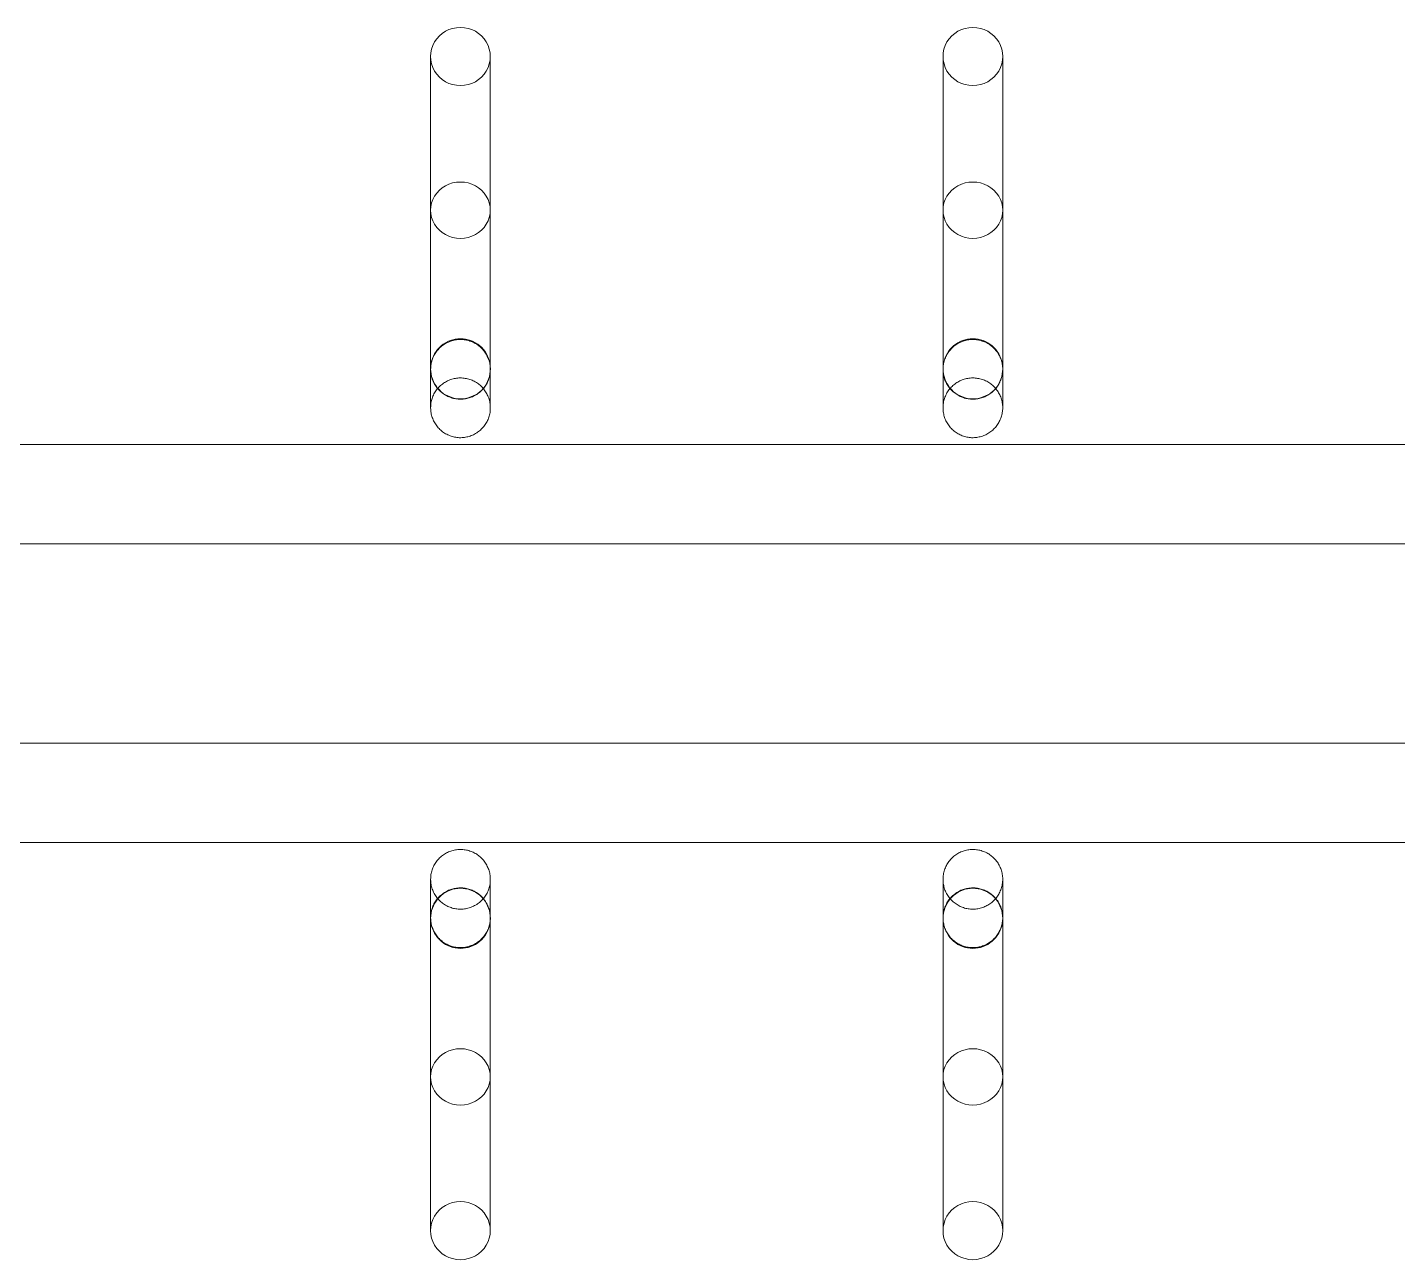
# Model space of a CAD drawing. Header units: millimetres. Extents: x -32954 to 151739, y -65671 to 56243.
# Drawn here: x -8848.6 to -8710.9, y -451.1 to -327.3 of the extents above; entities that cross this region are included whole.
import ezdxf

# ---------------------------------------------------------------- set-up
doc = ezdxf.new("R2010")
doc.units = ezdxf.units.MM
doc.layers.add('M-EQPM', color=7, linetype='Continuous', lineweight=9)

# ---------------------------------------------------------------- blocks, each defined once
blk = doc.blocks.new('М90_Вешалка гардеробная - М90_2_Вешалка гардеробная 38 крючков-8001155-О_ТХ_01')
at = {"layer": 'M-EQPM'}
for p, q in [((-283.68, 59.49), (-283.68, 57.21)), ((-277.68, 57.21), (-277.68, 59.49)), ((-232.19, 59.49), (-232.19, 57.21)), ((-226.19, 57.21), (-226.19, 59.49)), ((980, 20.52), (-980, 20.52)), ((-980, 20.52), (980, 20.52)), ((980, 20.52), (-980, 20.52)), ((-980, 20.52), (980, 20.52)), ((980, 10.52), (-980, 10.52)), ((-980, 10.52), (980, 10.52)), ((-980, -9.48), (980, -9.48)), ((-980, -9.48), (980, -9.48)), ((-980, -19.48), (980, -19.48)), ((-980, -19.48), (980, -19.48)), ((-980, -19.48), (980, -19.48)), ((-980, -19.48), (980, -19.48)), ((-283.68, -56.17), (-283.68, -58.45)), ((-277.68, -58.45), (-277.68, -56.17)), ((-232.19, -56.17), (-232.19, -58.45)), ((-226.19, -58.45), (-226.19, -56.17))]:
    blk.add_line(p, q, dxfattribs=at)
at = {"layer": 'M-EQPM', "flags": 128}
for points in [[(-283.68, 28.06), (-283.68, 28.08), (-283.68, 28.11), (-283.68, 28.17), (-283.68, 28.25), (-283.68, 28.36), (-283.68, 28.49), (-283.68, 28.64), (-283.68, 28.81), (-283.68, 29.01), (-283.68, 29.23), (-283.68, 29.47), (-283.68, 29.73), (-283.68, 30.02), (-283.68, 30.32), (-283.68, 30.64), (-283.68, 30.99), (-283.68, 31.35), (-283.68, 31.73), (-283.68, 32.13), (-283.68, 32.54), (-283.68, 32.97), (-283.68, 33.42), (-283.68, 33.88), (-283.68, 34.36), (-283.68, 34.85), (-283.68, 35.35), (-283.68, 35.87), (-283.68, 36.4), (-283.68, 36.93), (-283.68, 37.48), (-283.68, 38.03), (-283.68, 38.6), (-283.68, 39.17), (-283.68, 39.74), (-283.68, 40.32), (-283.68, 40.9), (-283.68, 41.49), (-283.68, 42.08), (-283.68, 42.67), (-283.68, 43.26), (-283.68, 43.85), (-283.68, 44.44), (-283.68, 45.02), (-283.68, 45.61), (-283.68, 46.18), (-283.68, 46.76), (-283.68, 47.32), (-283.68, 47.88), (-283.68, 48.43), (-283.68, 48.97), (-283.68, 49.51), (-283.68, 50.03), (-283.68, 50.54), (-283.68, 51.04), (-283.68, 51.52), (-283.68, 51.99), (-283.68, 52.45), (-283.68, 52.89), (-283.68, 53.31), (-283.68, 53.72), (-283.68, 54.11), (-283.68, 54.48), (-283.68, 54.83), (-283.68, 55.17), (-283.68, 55.48), (-283.68, 55.78), (-283.68, 56.05), (-283.68, 56.3), (-283.68, 56.53), (-283.68, 56.74), (-283.68, 56.93), (-283.68, 57.09), (-283.68, 57.21)], [(-277.68, 57.21), (-277.68, 57.06), (-277.68, 56.89), (-277.68, 56.7), (-277.68, 56.49), (-277.68, 56.25), (-277.68, 56), (-277.68, 55.72), (-277.68, 55.42), (-277.68, 55.1), (-277.68, 54.76), (-277.68, 54.41), (-277.68, 54.03), (-277.68, 53.64), (-277.68, 53.23), (-277.68, 52.8), (-277.68, 52.36), (-277.68, 51.9), (-277.68, 51.42), (-277.68, 50.94), (-277.68, 50.44), (-277.68, 49.92), (-277.68, 49.4), (-277.68, 48.87), (-277.68, 48.32), (-277.68, 47.77), (-277.68, 47.21), (-277.68, 46.64), (-277.68, 46.07), (-277.68, 45.49), (-277.68, 44.91), (-277.68, 44.32), (-277.68, 43.73), (-277.68, 43.14), (-277.68, 42.55), (-277.68, 41.96), (-277.68, 41.37), (-277.68, 40.79), (-277.68, 40.2), (-277.68, 39.62), (-277.68, 39.05), (-277.68, 38.48), (-277.68, 37.92), (-277.68, 37.37), (-277.68, 36.82), (-277.68, 36.29), (-277.68, 35.76), (-277.68, 35.25), (-277.68, 34.75), (-277.68, 34.26), (-277.68, 33.79), (-277.68, 33.33), (-277.68, 32.89), (-277.68, 32.46), (-277.68, 32.04), (-277.68, 31.65), (-277.68, 31.27), (-277.68, 30.91), (-277.68, 30.58), (-277.68, 30.26), (-277.68, 29.96), (-277.68, 29.68), (-277.68, 29.42), (-277.68, 29.18), (-277.68, 28.97), (-277.68, 28.78), (-277.68, 28.61), (-277.68, 28.46), (-277.68, 28.33), (-277.68, 28.23), (-277.68, 28.16), (-277.68, 28.1), (-277.68, 28.07), (-277.68, 28.06)], [(-232.19, 28.06), (-232.19, 28.08), (-232.19, 28.11), (-232.19, 28.17), (-232.19, 28.25), (-232.19, 28.36), (-232.19, 28.49), (-232.19, 28.64), (-232.19, 28.81), (-232.19, 29.01), (-232.19, 29.23), (-232.19, 29.47), (-232.19, 29.73), (-232.19, 30.02), (-232.19, 30.32), (-232.19, 30.64), (-232.19, 30.99), (-232.19, 31.35), (-232.19, 31.73), (-232.19, 32.13), (-232.19, 32.54), (-232.19, 32.97), (-232.19, 33.42), (-232.19, 33.88), (-232.19, 34.36), (-232.19, 34.85), (-232.19, 35.35), (-232.19, 35.87), (-232.19, 36.4), (-232.19, 36.93), (-232.19, 37.48), (-232.19, 38.03), (-232.19, 38.6), (-232.19, 39.17), (-232.19, 39.74), (-232.19, 40.32), (-232.19, 40.9), (-232.19, 41.49), (-232.19, 42.08), (-232.19, 42.67), (-232.19, 43.26), (-232.19, 43.85), (-232.19, 44.44), (-232.19, 45.02), (-232.19, 45.61), (-232.19, 46.18), (-232.19, 46.76), (-232.19, 47.32), (-232.19, 47.88), (-232.19, 48.43), (-232.19, 48.97), (-232.19, 49.51), (-232.19, 50.03), (-232.19, 50.54), (-232.19, 51.04), (-232.19, 51.52), (-232.19, 51.99), (-232.19, 52.45), (-232.19, 52.89), (-232.19, 53.31), (-232.19, 53.72), (-232.19, 54.11), (-232.19, 54.48), (-232.19, 54.83), (-232.19, 55.17), (-232.19, 55.48), (-232.19, 55.78), (-232.19, 56.05), (-232.19, 56.3), (-232.19, 56.53), (-232.19, 56.74), (-232.19, 56.93), (-232.19, 57.09), (-232.19, 57.21)], [(-226.19, 57.21), (-226.19, 57.06), (-226.19, 56.89), (-226.19, 56.7), (-226.19, 56.49), (-226.19, 56.25), (-226.19, 56), (-226.19, 55.72), (-226.19, 55.42), (-226.19, 55.1), (-226.19, 54.76), (-226.19, 54.41), (-226.19, 54.03), (-226.19, 53.64), (-226.19, 53.23), (-226.19, 52.8), (-226.19, 52.36), (-226.19, 51.9), (-226.19, 51.42), (-226.19, 50.94), (-226.19, 50.44), (-226.19, 49.92), (-226.19, 49.4), (-226.19, 48.87), (-226.19, 48.32), (-226.19, 47.77), (-226.19, 47.21), (-226.19, 46.64), (-226.19, 46.07), (-226.19, 45.49), (-226.19, 44.91), (-226.19, 44.32), (-226.19, 43.73), (-226.19, 43.14), (-226.19, 42.55), (-226.19, 41.96), (-226.19, 41.37), (-226.19, 40.79), (-226.19, 40.2), (-226.19, 39.62), (-226.19, 39.05), (-226.19, 38.48), (-226.19, 37.92), (-226.19, 37.37), (-226.19, 36.82), (-226.19, 36.29), (-226.19, 35.76), (-226.19, 35.25), (-226.19, 34.75), (-226.19, 34.26), (-226.19, 33.79), (-226.19, 33.33), (-226.19, 32.89), (-226.19, 32.46), (-226.19, 32.04), (-226.19, 31.65), (-226.19, 31.27), (-226.19, 30.91), (-226.19, 30.58), (-226.19, 30.26), (-226.19, 29.96), (-226.19, 29.68), (-226.19, 29.42), (-226.19, 29.18), (-226.19, 28.97), (-226.19, 28.78), (-226.19, 28.61), (-226.19, 28.46), (-226.19, 28.33), (-226.19, 28.23), (-226.19, 28.16), (-226.19, 28.1), (-226.19, 28.07), (-226.19, 28.06)], [(-283.68, 44.05), (-283.68, 39.66), (-283.68, 35.81), (-283.68, 32.51), (-283.68, 29.75), (-283.68, 27.54), (-283.68, 25.89), (-283.68, 24.79), (-283.68, 24.26), (-283.68, 24.2)], [(-277.68, 24.2), (-277.68, 24.48), (-277.68, 25.32), (-277.68, 26.72), (-277.68, 28.68), (-277.68, 31.19), (-277.68, 34.25), (-277.68, 37.86), (-277.68, 42), (-277.68, 44.05)], [(-232.19, 44.05), (-232.19, 39.66), (-232.19, 35.81), (-232.19, 32.51), (-232.19, 29.75), (-232.19, 27.54), (-232.19, 25.89), (-232.19, 24.79), (-232.19, 24.26), (-232.19, 24.2)], [(-226.19, 24.2), (-226.19, 24.48), (-226.19, 25.32), (-226.19, 26.72), (-226.19, 28.68), (-226.19, 31.19), (-226.19, 34.25), (-226.19, 37.86), (-226.19, 42), (-226.19, 44.05)], [(-283.68, 28.06), (-283.67, 28.18), (-283.67, 28.3), (-283.65, 28.42), (-283.64, 28.54), (-283.62, 28.66), (-283.59, 28.78), (-283.56, 28.89), (-283.52, 29.01), (-283.48, 29.12), (-283.44, 29.23), (-283.39, 29.34), (-283.34, 29.45), (-283.28, 29.55), (-283.22, 29.66), (-283.15, 29.76), (-283.08, 29.86), (-283.01, 29.95), (-282.93, 30.04), (-282.85, 30.13), (-282.77, 30.22), (-282.68, 30.3), (-282.59, 30.38), (-282.49, 30.45), (-282.4, 30.52), (-282.3, 30.59), (-282.19, 30.65), (-282.09, 30.71), (-281.98, 30.76), (-281.87, 30.81), (-281.76, 30.86), (-281.65, 30.9), (-281.54, 30.94), (-281.42, 30.97), (-281.3, 31), (-281.19, 31.02), (-281.07, 31.04), (-280.95, 31.05), (-280.83, 31.06), (-280.71, 31.06), (-280.68, 31.06)], [(-280.68, 31.06), (-280.56, 31.06), (-280.44, 31.05), (-280.32, 31.04), (-280.2, 31.03), (-280.08, 31), (-279.96, 30.98), (-279.85, 30.95), (-279.73, 30.91), (-279.62, 30.87), (-279.51, 30.83), (-279.4, 30.78), (-279.29, 30.72), (-279.19, 30.67), (-279.08, 30.61), (-278.98, 30.54), (-278.88, 30.47), (-278.79, 30.4), (-278.7, 30.32), (-278.61, 30.24), (-278.52, 30.15), (-278.44, 30.07), (-278.36, 29.97), (-278.29, 29.88), (-278.22, 29.78), (-278.15, 29.68), (-278.09, 29.58), (-278.03, 29.48), (-277.98, 29.37), (-277.93, 29.26), (-277.88, 29.15), (-277.84, 29.04), (-277.8, 28.92), (-277.77, 28.81), (-277.74, 28.69), (-277.72, 28.57), (-277.7, 28.45), (-277.69, 28.34), (-277.68, 28.22), (-277.68, 28.1), (-277.68, 28.06)], [(-232.19, 28.06), (-232.19, 28.18), (-232.18, 28.3), (-232.17, 28.42), (-232.15, 28.54), (-232.13, 28.66), (-232.1, 28.78), (-232.07, 28.89), (-232.04, 29.01), (-232, 29.12), (-231.95, 29.23), (-231.9, 29.34), (-231.85, 29.45), (-231.79, 29.55), (-231.73, 29.66), (-231.67, 29.76), (-231.6, 29.86), (-231.52, 29.95), (-231.44, 30.04), (-231.36, 30.13), (-231.28, 30.22), (-231.19, 30.3), (-231.1, 30.38), (-231.01, 30.45), (-230.91, 30.52), (-230.81, 30.59), (-230.71, 30.65), (-230.6, 30.71), (-230.5, 30.76), (-230.39, 30.81), (-230.28, 30.86), (-230.16, 30.9), (-230.05, 30.94), (-229.93, 30.97), (-229.82, 31), (-229.7, 31.02), (-229.58, 31.04), (-229.46, 31.05), (-229.34, 31.06), (-229.22, 31.06), (-229.19, 31.06)], [(-229.19, 31.06), (-229.07, 31.06), (-228.95, 31.05), (-228.83, 31.04), (-228.71, 31.03), (-228.59, 31), (-228.48, 30.98), (-228.36, 30.95), (-228.25, 30.91), (-228.13, 30.87), (-228.02, 30.83), (-227.91, 30.78), (-227.8, 30.72), (-227.7, 30.67), (-227.6, 30.61), (-227.5, 30.54), (-227.4, 30.47), (-227.3, 30.4), (-227.21, 30.32), (-227.12, 30.24), (-227.04, 30.15), (-226.96, 30.07), (-226.88, 29.97), (-226.8, 29.88), (-226.73, 29.78), (-226.66, 29.68), (-226.6, 29.58), (-226.54, 29.48), (-226.49, 29.37), (-226.44, 29.26), (-226.39, 29.15), (-226.35, 29.04), (-226.32, 28.92), (-226.28, 28.81), (-226.26, 28.69), (-226.23, 28.57), (-226.21, 28.45), (-226.2, 28.34), (-226.19, 28.22), (-226.19, 28.1), (-226.19, 28.06)], [(-283.68, 28.12), (-283.68, 28.08), (-283.68, 28.06)], [(-283.68, 24.2), (-283.68, 24.48), (-283.68, 25.32), (-283.68, 26.72), (-283.68, 28.12)], [(-280.68, 25.06), (-280.8, 25.07), (-280.92, 25.07), (-281.03, 25.09), (-281.15, 25.1), (-281.27, 25.12), (-281.39, 25.15), (-281.5, 25.18), (-281.62, 25.22), (-281.73, 25.26), (-281.84, 25.3), (-281.95, 25.35), (-282.06, 25.4), (-282.17, 25.46), (-282.27, 25.52), (-282.37, 25.59), (-282.47, 25.66), (-282.56, 25.73), (-282.65, 25.81), (-282.74, 25.89), (-282.83, 25.97), (-282.91, 26.06), (-282.99, 26.15), (-283.06, 26.25), (-283.13, 26.34), (-283.2, 26.44), (-283.26, 26.54), (-283.32, 26.65), (-283.38, 26.76), (-283.43, 26.87), (-283.47, 26.98), (-283.51, 27.09), (-283.55, 27.2), (-283.58, 27.32), (-283.61, 27.44), (-283.63, 27.55), (-283.65, 27.67), (-283.66, 27.79), (-283.67, 27.91), (-283.68, 28.03), (-283.68, 28.06)], [(-277.68, 28.06), (-277.68, 27.94), (-277.69, 27.82), (-277.7, 27.7), (-277.71, 27.59), (-277.74, 27.47), (-277.76, 27.35), (-277.79, 27.23), (-277.83, 27.12), (-277.87, 27.01), (-277.91, 26.9), (-277.96, 26.79), (-278.01, 26.68), (-278.07, 26.57), (-278.13, 26.47), (-278.2, 26.37), (-278.27, 26.27), (-278.34, 26.18), (-278.42, 26.09), (-278.5, 26), (-278.59, 25.91), (-278.67, 25.83), (-278.76, 25.75), (-278.86, 25.68), (-278.96, 25.61), (-279.05, 25.54), (-279.16, 25.48), (-279.26, 25.42), (-279.37, 25.36), (-279.48, 25.31), (-279.59, 25.27), (-279.7, 25.23), (-279.82, 25.19), (-279.93, 25.16), (-280.05, 25.13), (-280.17, 25.11), (-280.28, 25.09), (-280.4, 25.08), (-280.52, 25.07), (-280.64, 25.06), (-280.68, 25.06)], [(-277.68, 28.06), (-277.68, 28.08), (-277.68, 28.11), (-277.68, 28.12)], [(-277.68, 28.12), (-277.68, 26.31), (-277.68, 25.05), (-277.68, 24.36), (-277.68, 24.2)], [(-232.19, 28.12), (-232.19, 28.08), (-232.19, 28.06)], [(-232.19, 24.2), (-232.19, 24.48), (-232.19, 25.32), (-232.19, 26.72), (-232.19, 28.12)], [(-229.19, 25.06), (-229.31, 25.07), (-229.43, 25.07), (-229.55, 25.09), (-229.67, 25.1), (-229.79, 25.12), (-229.9, 25.15), (-230.02, 25.18), (-230.13, 25.22), (-230.25, 25.26), (-230.36, 25.3), (-230.47, 25.35), (-230.57, 25.4), (-230.68, 25.46), (-230.78, 25.52), (-230.88, 25.59), (-230.98, 25.66), (-231.08, 25.73), (-231.17, 25.81), (-231.26, 25.89), (-231.34, 25.97), (-231.42, 26.06), (-231.5, 26.15), (-231.58, 26.25), (-231.65, 26.34), (-231.71, 26.44), (-231.78, 26.54), (-231.84, 26.65), (-231.89, 26.76), (-231.94, 26.87), (-231.99, 26.98), (-232.03, 27.09), (-232.06, 27.2), (-232.1, 27.32), (-232.12, 27.44), (-232.15, 27.55), (-232.16, 27.67), (-232.18, 27.79), (-232.19, 27.91), (-232.19, 28.03), (-232.19, 28.06)], [(-226.19, 28.06), (-226.19, 27.94), (-226.2, 27.82), (-226.21, 27.7), (-226.23, 27.59), (-226.25, 27.47), (-226.28, 27.35), (-226.31, 27.23), (-226.34, 27.12), (-226.38, 27.01), (-226.43, 26.9), (-226.47, 26.79), (-226.53, 26.68), (-226.59, 26.57), (-226.65, 26.47), (-226.71, 26.37), (-226.78, 26.27), (-226.86, 26.18), (-226.93, 26.09), (-227.01, 26), (-227.1, 25.91), (-227.19, 25.83), (-227.28, 25.75), (-227.37, 25.68), (-227.47, 25.61), (-227.57, 25.54), (-227.67, 25.48), (-227.78, 25.42), (-227.88, 25.36), (-227.99, 25.31), (-228.1, 25.27), (-228.21, 25.23), (-228.33, 25.19), (-228.44, 25.16), (-228.56, 25.13), (-228.68, 25.11), (-228.8, 25.09), (-228.92, 25.08), (-229.04, 25.07), (-229.16, 25.06), (-229.19, 25.06)], [(-226.19, 28.06), (-226.19, 28.08), (-226.19, 28.11), (-226.19, 28.12)], [(-226.19, 28.12), (-226.19, 26.31), (-226.19, 25.05), (-226.19, 24.36), (-226.19, 24.2)], [(-283.68, 24.2), (-283.67, 24.32), (-283.67, 24.44), (-283.65, 24.56), (-283.64, 24.68), (-283.62, 24.8), (-283.59, 24.92), (-283.56, 25.03), (-283.52, 25.15), (-283.48, 25.26), (-283.44, 25.37), (-283.39, 25.48), (-283.34, 25.59), (-283.28, 25.69), (-283.22, 25.8), (-283.15, 25.9), (-283.08, 25.99), (-283.01, 26.09), (-282.93, 26.18), (-282.85, 26.27), (-282.77, 26.35), (-282.68, 26.44), (-282.59, 26.51), (-282.49, 26.59), (-282.4, 26.66), (-282.3, 26.73), (-282.19, 26.79), (-282.09, 26.85), (-281.98, 26.9), (-281.87, 26.95), (-281.76, 27), (-281.65, 27.04), (-281.54, 27.08), (-281.42, 27.11), (-281.3, 27.14), (-281.19, 27.16), (-281.07, 27.18), (-280.95, 27.19), (-280.83, 27.2), (-280.71, 27.2), (-280.68, 27.2)], [(-280.68, 27.2), (-280.56, 27.2), (-280.44, 27.19), (-280.32, 27.18), (-280.2, 27.16), (-280.08, 27.14), (-279.96, 27.12), (-279.85, 27.09), (-279.73, 27.05), (-279.62, 27.01), (-279.51, 26.97), (-279.4, 26.92), (-279.29, 26.86), (-279.19, 26.81), (-279.08, 26.74), (-278.98, 26.68), (-278.88, 26.61), (-278.79, 26.54), (-278.7, 26.46), (-278.61, 26.38), (-278.52, 26.29), (-278.44, 26.2), (-278.36, 26.11), (-278.29, 26.02), (-278.22, 25.92), (-278.15, 25.82), (-278.09, 25.72), (-278.03, 25.62), (-277.98, 25.51), (-277.93, 25.4), (-277.88, 25.29), (-277.84, 25.18), (-277.8, 25.06), (-277.77, 24.95), (-277.74, 24.83), (-277.72, 24.71), (-277.7, 24.59), (-277.69, 24.47), (-277.68, 24.35), (-277.68, 24.23), (-277.68, 24.2)], [(-232.19, 24.2), (-232.19, 24.32), (-232.18, 24.44), (-232.17, 24.56), (-232.15, 24.68), (-232.13, 24.8), (-232.1, 24.92), (-232.07, 25.03), (-232.04, 25.15), (-232, 25.26), (-231.95, 25.37), (-231.9, 25.48), (-231.85, 25.59), (-231.79, 25.69), (-231.73, 25.8), (-231.67, 25.9), (-231.6, 25.99), (-231.52, 26.09), (-231.44, 26.18), (-231.36, 26.27), (-231.28, 26.35), (-231.19, 26.44), (-231.1, 26.51), (-231.01, 26.59), (-230.91, 26.66), (-230.81, 26.73), (-230.71, 26.79), (-230.6, 26.85), (-230.5, 26.9), (-230.39, 26.95), (-230.28, 27), (-230.16, 27.04), (-230.05, 27.08), (-229.93, 27.11), (-229.82, 27.14), (-229.7, 27.16), (-229.58, 27.18), (-229.46, 27.19), (-229.34, 27.2), (-229.22, 27.2), (-229.19, 27.2)], [(-229.19, 27.2), (-229.07, 27.2), (-228.95, 27.19), (-228.83, 27.18), (-228.71, 27.16), (-228.59, 27.14), (-228.48, 27.12), (-228.36, 27.09), (-228.25, 27.05), (-228.13, 27.01), (-228.02, 26.97), (-227.91, 26.92), (-227.8, 26.86), (-227.7, 26.81), (-227.6, 26.74), (-227.5, 26.68), (-227.4, 26.61), (-227.3, 26.54), (-227.21, 26.46), (-227.12, 26.38), (-227.04, 26.29), (-226.96, 26.2), (-226.88, 26.11), (-226.8, 26.02), (-226.73, 25.92), (-226.66, 25.82), (-226.6, 25.72), (-226.54, 25.62), (-226.49, 25.51), (-226.44, 25.4), (-226.39, 25.29), (-226.35, 25.18), (-226.32, 25.06), (-226.28, 24.95), (-226.26, 24.83), (-226.23, 24.71), (-226.21, 24.59), (-226.2, 24.47), (-226.19, 24.35), (-226.19, 24.23), (-226.19, 24.2)], [(-280.68, 21.2), (-280.8, 21.2), (-280.92, 21.21), (-281.03, 21.22), (-281.15, 21.24), (-281.27, 21.26), (-281.39, 21.29), (-281.5, 21.32), (-281.62, 21.35), (-281.73, 21.39), (-281.84, 21.44), (-281.95, 21.49), (-282.06, 21.54), (-282.17, 21.6), (-282.27, 21.66), (-282.37, 21.73), (-282.47, 21.8), (-282.56, 21.87), (-282.65, 21.95), (-282.74, 22.03), (-282.83, 22.11), (-282.91, 22.2), (-282.99, 22.29), (-283.06, 22.38), (-283.13, 22.48), (-283.2, 22.58), (-283.26, 22.68), (-283.32, 22.79), (-283.38, 22.9), (-283.43, 23), (-283.47, 23.12), (-283.51, 23.23), (-283.55, 23.34), (-283.58, 23.46), (-283.61, 23.57), (-283.63, 23.69), (-283.65, 23.81), (-283.66, 23.93), (-283.67, 24.05), (-283.68, 24.17), (-283.68, 24.2)], [(-277.68, 24.2), (-277.68, 24.08), (-277.69, 23.96), (-277.7, 23.84), (-277.71, 23.72), (-277.74, 23.61), (-277.76, 23.49), (-277.79, 23.37), (-277.83, 23.26), (-277.87, 23.15), (-277.91, 23.03), (-277.96, 22.92), (-278.01, 22.82), (-278.07, 22.71), (-278.13, 22.61), (-278.2, 22.51), (-278.27, 22.41), (-278.34, 22.32), (-278.42, 22.22), (-278.5, 22.14), (-278.59, 22.05), (-278.67, 21.97), (-278.76, 21.89), (-278.86, 21.82), (-278.96, 21.74), (-279.05, 21.68), (-279.16, 21.62), (-279.26, 21.56), (-279.37, 21.5), (-279.48, 21.45), (-279.59, 21.41), (-279.7, 21.36), (-279.82, 21.33), (-279.93, 21.3), (-280.05, 21.27), (-280.17, 21.25), (-280.28, 21.23), (-280.4, 21.21), (-280.52, 21.21), (-280.64, 21.2), (-280.68, 21.2)], [(-229.19, 21.2), (-229.31, 21.2), (-229.43, 21.21), (-229.55, 21.22), (-229.67, 21.24), (-229.79, 21.26), (-229.9, 21.29), (-230.02, 21.32), (-230.13, 21.35), (-230.25, 21.39), (-230.36, 21.44), (-230.47, 21.49), (-230.57, 21.54), (-230.68, 21.6), (-230.78, 21.66), (-230.88, 21.73), (-230.98, 21.8), (-231.08, 21.87), (-231.17, 21.95), (-231.26, 22.03), (-231.34, 22.11), (-231.42, 22.2), (-231.5, 22.29), (-231.58, 22.38), (-231.65, 22.48), (-231.71, 22.58), (-231.78, 22.68), (-231.84, 22.79), (-231.89, 22.9), (-231.94, 23), (-231.99, 23.12), (-232.03, 23.23), (-232.06, 23.34), (-232.1, 23.46), (-232.12, 23.57), (-232.15, 23.69), (-232.16, 23.81), (-232.18, 23.93), (-232.19, 24.05), (-232.19, 24.17), (-232.19, 24.2)], [(-226.19, 24.2), (-226.19, 24.08), (-226.2, 23.96), (-226.21, 23.84), (-226.23, 23.72), (-226.25, 23.61), (-226.28, 23.49), (-226.31, 23.37), (-226.34, 23.26), (-226.38, 23.15), (-226.43, 23.03), (-226.47, 22.92), (-226.53, 22.82), (-226.59, 22.71), (-226.65, 22.61), (-226.71, 22.51), (-226.78, 22.41), (-226.86, 22.32), (-226.93, 22.22), (-227.01, 22.14), (-227.1, 22.05), (-227.19, 21.97), (-227.28, 21.89), (-227.37, 21.82), (-227.47, 21.74), (-227.57, 21.68), (-227.67, 21.62), (-227.78, 21.56), (-227.88, 21.5), (-227.99, 21.45), (-228.1, 21.41), (-228.21, 21.36), (-228.33, 21.33), (-228.44, 21.3), (-228.56, 21.27), (-228.68, 21.25), (-228.8, 21.23), (-228.92, 21.21), (-229.04, 21.21), (-229.16, 21.2), (-229.19, 21.2)], [(-283.68, -23.16), (-283.67, -23.04), (-283.67, -22.92), (-283.65, -22.8), (-283.64, -22.69), (-283.62, -22.57), (-283.59, -22.45), (-283.56, -22.33), (-283.52, -22.22), (-283.48, -22.11), (-283.44, -22), (-283.39, -21.89), (-283.34, -21.78), (-283.28, -21.67), (-283.22, -21.57), (-283.15, -21.47), (-283.08, -21.37), (-283.01, -21.28), (-282.93, -21.19), (-282.85, -21.1), (-282.77, -21.01), (-282.68, -20.93), (-282.59, -20.85), (-282.49, -20.78), (-282.4, -20.71), (-282.3, -20.64), (-282.19, -20.58), (-282.09, -20.52), (-281.98, -20.46), (-281.87, -20.41), (-281.76, -20.37), (-281.65, -20.33), (-281.54, -20.29), (-281.42, -20.26), (-281.3, -20.23), (-281.19, -20.21), (-281.07, -20.19), (-280.95, -20.18), (-280.83, -20.17), (-280.71, -20.16), (-280.68, -20.16)], [(-280.68, -20.16), (-280.56, -20.17), (-280.44, -20.17), (-280.32, -20.19), (-280.2, -20.2), (-280.08, -20.22), (-279.96, -20.25), (-279.85, -20.28), (-279.73, -20.32), (-279.62, -20.36), (-279.51, -20.4), (-279.4, -20.45), (-279.29, -20.5), (-279.19, -20.56), (-279.08, -20.62), (-278.98, -20.69), (-278.88, -20.76), (-278.79, -20.83), (-278.7, -20.91), (-278.61, -20.99), (-278.52, -21.07), (-278.44, -21.16), (-278.36, -21.25), (-278.29, -21.35), (-278.22, -21.44), (-278.15, -21.54), (-278.09, -21.65), (-278.03, -21.75), (-277.98, -21.86), (-277.93, -21.97), (-277.88, -22.08), (-277.84, -22.19), (-277.8, -22.3), (-277.77, -22.42), (-277.74, -22.54), (-277.72, -22.65), (-277.7, -22.77), (-277.69, -22.89), (-277.68, -23.01), (-277.68, -23.13), (-277.68, -23.16)], [(-232.19, -23.16), (-232.19, -23.04), (-232.18, -22.92), (-232.17, -22.8), (-232.15, -22.69), (-232.13, -22.57), (-232.1, -22.45), (-232.07, -22.33), (-232.04, -22.22), (-232, -22.11), (-231.95, -22), (-231.9, -21.89), (-231.85, -21.78), (-231.79, -21.67), (-231.73, -21.57), (-231.67, -21.47), (-231.6, -21.37), (-231.52, -21.28), (-231.44, -21.19), (-231.36, -21.1), (-231.28, -21.01), (-231.19, -20.93), (-231.1, -20.85), (-231.01, -20.78), (-230.91, -20.71), (-230.81, -20.64), (-230.71, -20.58), (-230.6, -20.52), (-230.5, -20.46), (-230.39, -20.41), (-230.28, -20.37), (-230.16, -20.33), (-230.05, -20.29), (-229.93, -20.26), (-229.82, -20.23), (-229.7, -20.21), (-229.58, -20.19), (-229.46, -20.18), (-229.34, -20.17), (-229.22, -20.16), (-229.19, -20.16)], [(-229.19, -20.16), (-229.07, -20.17), (-228.95, -20.17), (-228.83, -20.19), (-228.71, -20.2), (-228.59, -20.22), (-228.48, -20.25), (-228.36, -20.28), (-228.25, -20.32), (-228.13, -20.36), (-228.02, -20.4), (-227.91, -20.45), (-227.8, -20.5), (-227.7, -20.56), (-227.6, -20.62), (-227.5, -20.69), (-227.4, -20.76), (-227.3, -20.83), (-227.21, -20.91), (-227.12, -20.99), (-227.04, -21.07), (-226.96, -21.16), (-226.88, -21.25), (-226.8, -21.35), (-226.73, -21.44), (-226.66, -21.54), (-226.6, -21.65), (-226.54, -21.75), (-226.49, -21.86), (-226.44, -21.97), (-226.39, -22.08), (-226.35, -22.19), (-226.32, -22.3), (-226.28, -22.42), (-226.26, -22.54), (-226.23, -22.65), (-226.21, -22.77), (-226.2, -22.89), (-226.19, -23.01), (-226.19, -23.13), (-226.19, -23.16)], [(-280.68, -26.16), (-280.8, -26.16), (-280.92, -26.15), (-281.03, -26.14), (-281.15, -26.13), (-281.27, -26.1), (-281.39, -26.08), (-281.5, -26.05), (-281.62, -26.01), (-281.73, -25.97), (-281.84, -25.93), (-281.95, -25.88), (-282.06, -25.82), (-282.17, -25.77), (-282.27, -25.71), (-282.37, -25.64), (-282.47, -25.57), (-282.56, -25.5), (-282.65, -25.42), (-282.74, -25.34), (-282.83, -25.25), (-282.91, -25.17), (-282.99, -25.08), (-283.06, -24.98), (-283.13, -24.88), (-283.2, -24.78), (-283.26, -24.68), (-283.32, -24.58), (-283.38, -24.47), (-283.43, -24.36), (-283.47, -24.25), (-283.51, -24.14), (-283.55, -24.02), (-283.58, -23.91), (-283.61, -23.79), (-283.63, -23.67), (-283.65, -23.56), (-283.66, -23.44), (-283.67, -23.32), (-283.68, -23.2), (-283.68, -23.16)], [(-283.68, -27.08), (-283.68, -25.27), (-283.68, -24.01), (-283.68, -23.32), (-283.68, -23.16)], [(-283.68, -23.16), (-283.68, -23.44), (-283.68, -24.29), (-283.68, -25.69), (-283.68, -27.64), (-283.68, -30.15), (-283.68, -33.21), (-283.68, -36.82), (-283.68, -40.96), (-283.68, -43.01)], [(-277.68, -23.16), (-277.68, -23.28), (-277.69, -23.4), (-277.7, -23.52), (-277.71, -23.64), (-277.74, -23.76), (-277.76, -23.88), (-277.79, -23.99), (-277.83, -24.11), (-277.87, -24.22), (-277.91, -24.33), (-277.96, -24.44), (-278.01, -24.55), (-278.07, -24.65), (-278.13, -24.76), (-278.2, -24.86), (-278.27, -24.96), (-278.34, -25.05), (-278.42, -25.14), (-278.5, -25.23), (-278.59, -25.32), (-278.67, -25.4), (-278.76, -25.48), (-278.86, -25.55), (-278.96, -25.62), (-279.05, -25.69), (-279.16, -25.75), (-279.26, -25.81), (-279.37, -25.86), (-279.48, -25.91), (-279.59, -25.96), (-279.7, -26), (-279.82, -26.04), (-279.93, -26.07), (-280.05, -26.1), (-280.17, -26.12), (-280.28, -26.14), (-280.4, -26.15), (-280.52, -26.16), (-280.64, -26.16), (-280.68, -26.16)], [(-277.68, -43.01), (-277.68, -38.62), (-277.68, -34.77), (-277.68, -31.47), (-277.68, -28.71), (-277.68, -26.5), (-277.68, -24.85), (-277.68, -23.75), (-277.68, -23.22), (-277.68, -23.16)], [(-277.68, -23.16), (-277.68, -23.44), (-277.68, -24.29), (-277.68, -25.69), (-277.68, -27.08)], [(-229.19, -26.16), (-229.31, -26.16), (-229.43, -26.15), (-229.55, -26.14), (-229.67, -26.13), (-229.79, -26.1), (-229.9, -26.08), (-230.02, -26.05), (-230.13, -26.01), (-230.25, -25.97), (-230.36, -25.93), (-230.47, -25.88), (-230.57, -25.82), (-230.68, -25.77), (-230.78, -25.71), (-230.88, -25.64), (-230.98, -25.57), (-231.08, -25.5), (-231.17, -25.42), (-231.26, -25.34), (-231.34, -25.25), (-231.42, -25.17), (-231.5, -25.08), (-231.58, -24.98), (-231.65, -24.88), (-231.71, -24.78), (-231.78, -24.68), (-231.84, -24.58), (-231.89, -24.47), (-231.94, -24.36), (-231.99, -24.25), (-232.03, -24.14), (-232.06, -24.02), (-232.1, -23.91), (-232.12, -23.79), (-232.15, -23.67), (-232.16, -23.56), (-232.18, -23.44), (-232.19, -23.32), (-232.19, -23.2), (-232.19, -23.16)], [(-232.19, -27.08), (-232.19, -25.27), (-232.19, -24.01), (-232.19, -23.32), (-232.19, -23.16)], [(-232.19, -23.16), (-232.19, -23.44), (-232.19, -24.29), (-232.19, -25.69), (-232.19, -27.64), (-232.19, -30.15), (-232.19, -33.21), (-232.19, -36.82), (-232.19, -40.96), (-232.19, -43.01)], [(-226.19, -23.16), (-226.19, -23.28), (-226.2, -23.4), (-226.21, -23.52), (-226.23, -23.64), (-226.25, -23.76), (-226.28, -23.88), (-226.31, -23.99), (-226.34, -24.11), (-226.38, -24.22), (-226.43, -24.33), (-226.47, -24.44), (-226.53, -24.55), (-226.59, -24.65), (-226.65, -24.76), (-226.71, -24.86), (-226.78, -24.96), (-226.86, -25.05), (-226.93, -25.14), (-227.01, -25.23), (-227.1, -25.32), (-227.19, -25.4), (-227.28, -25.48), (-227.37, -25.55), (-227.47, -25.62), (-227.57, -25.69), (-227.67, -25.75), (-227.78, -25.81), (-227.88, -25.86), (-227.99, -25.91), (-228.1, -25.96), (-228.21, -26), (-228.33, -26.04), (-228.44, -26.07), (-228.56, -26.1), (-228.68, -26.12), (-228.8, -26.14), (-228.92, -26.15), (-229.04, -26.16), (-229.16, -26.16), (-229.19, -26.16)], [(-226.19, -43.01), (-226.19, -38.62), (-226.19, -34.77), (-226.19, -31.47), (-226.19, -28.71), (-226.19, -26.5), (-226.19, -24.85), (-226.19, -23.75), (-226.19, -23.22), (-226.19, -23.16)], [(-226.19, -23.16), (-226.19, -23.44), (-226.19, -24.29), (-226.19, -25.69), (-226.19, -27.08)], [(-283.68, -27.02), (-283.67, -26.9), (-283.67, -26.79), (-283.65, -26.67), (-283.64, -26.55), (-283.62, -26.43), (-283.59, -26.31), (-283.56, -26.2), (-283.52, -26.08), (-283.48, -25.97), (-283.44, -25.86), (-283.39, -25.75), (-283.34, -25.64), (-283.28, -25.53), (-283.22, -25.43), (-283.15, -25.33), (-283.08, -25.23), (-283.01, -25.14), (-282.93, -25.05), (-282.85, -24.96), (-282.77, -24.87), (-282.68, -24.79), (-282.59, -24.71), (-282.49, -24.64), (-282.4, -24.57), (-282.3, -24.5), (-282.19, -24.44), (-282.09, -24.38), (-281.98, -24.32), (-281.87, -24.27), (-281.76, -24.23), (-281.65, -24.19), (-281.54, -24.15), (-281.42, -24.12), (-281.3, -24.09), (-281.19, -24.07), (-281.07, -24.05), (-280.95, -24.04), (-280.83, -24.03), (-280.71, -24.03), (-280.68, -24.02)], [(-280.68, -24.02), (-280.56, -24.03), (-280.44, -24.03), (-280.32, -24.05), (-280.2, -24.06), (-280.08, -24.08), (-279.96, -24.11), (-279.85, -24.14), (-279.73, -24.18), (-279.62, -24.22), (-279.51, -24.26), (-279.4, -24.31), (-279.29, -24.36), (-279.19, -24.42), (-279.08, -24.48), (-278.98, -24.55), (-278.88, -24.62), (-278.79, -24.69), (-278.7, -24.77), (-278.61, -24.85), (-278.52, -24.93), (-278.44, -25.02), (-278.36, -25.11), (-278.29, -25.21), (-278.22, -25.3), (-278.15, -25.4), (-278.09, -25.51), (-278.03, -25.61), (-277.98, -25.72), (-277.93, -25.83), (-277.88, -25.94), (-277.84, -26.05), (-277.8, -26.16), (-277.77, -26.28), (-277.74, -26.4), (-277.72, -26.52), (-277.7, -26.63), (-277.69, -26.75), (-277.68, -26.87), (-277.68, -26.99), (-277.68, -27.02)], [(-232.19, -27.02), (-232.19, -26.9), (-232.18, -26.79), (-232.17, -26.67), (-232.15, -26.55), (-232.13, -26.43), (-232.1, -26.31), (-232.07, -26.2), (-232.04, -26.08), (-232, -25.97), (-231.95, -25.86), (-231.9, -25.75), (-231.85, -25.64), (-231.79, -25.53), (-231.73, -25.43), (-231.67, -25.33), (-231.6, -25.23), (-231.52, -25.14), (-231.44, -25.05), (-231.36, -24.96), (-231.28, -24.87), (-231.19, -24.79), (-231.1, -24.71), (-231.01, -24.64), (-230.91, -24.57), (-230.81, -24.5), (-230.71, -24.44), (-230.6, -24.38), (-230.5, -24.32), (-230.39, -24.27), (-230.28, -24.23), (-230.16, -24.19), (-230.05, -24.15), (-229.93, -24.12), (-229.82, -24.09), (-229.7, -24.07), (-229.58, -24.05), (-229.46, -24.04), (-229.34, -24.03), (-229.22, -24.03), (-229.19, -24.02)], [(-229.19, -24.02), (-229.07, -24.03), (-228.95, -24.03), (-228.83, -24.05), (-228.71, -24.06), (-228.59, -24.08), (-228.48, -24.11), (-228.36, -24.14), (-228.25, -24.18), (-228.13, -24.22), (-228.02, -24.26), (-227.91, -24.31), (-227.8, -24.36), (-227.7, -24.42), (-227.6, -24.48), (-227.5, -24.55), (-227.4, -24.62), (-227.3, -24.69), (-227.21, -24.77), (-227.12, -24.85), (-227.04, -24.93), (-226.96, -25.02), (-226.88, -25.11), (-226.8, -25.21), (-226.73, -25.3), (-226.66, -25.4), (-226.6, -25.51), (-226.54, -25.61), (-226.49, -25.72), (-226.44, -25.83), (-226.39, -25.94), (-226.35, -26.05), (-226.32, -26.16), (-226.28, -26.28), (-226.26, -26.4), (-226.23, -26.52), (-226.21, -26.63), (-226.2, -26.75), (-226.19, -26.87), (-226.19, -26.99), (-226.19, -27.02)], [(-280.68, -30.02), (-280.8, -30.02), (-280.92, -30.02), (-281.03, -30), (-281.15, -29.99), (-281.27, -29.97), (-281.39, -29.94), (-281.5, -29.91), (-281.62, -29.87), (-281.73, -29.83), (-281.84, -29.79), (-281.95, -29.74), (-282.06, -29.69), (-282.17, -29.63), (-282.27, -29.57), (-282.37, -29.5), (-282.47, -29.43), (-282.56, -29.36), (-282.65, -29.28), (-282.74, -29.2), (-282.83, -29.12), (-282.91, -29.03), (-282.99, -28.94), (-283.06, -28.84), (-283.13, -28.75), (-283.2, -28.65), (-283.26, -28.54), (-283.32, -28.44), (-283.38, -28.33), (-283.43, -28.22), (-283.47, -28.11), (-283.51, -28), (-283.55, -27.89), (-283.58, -27.77), (-283.61, -27.65), (-283.63, -27.53), (-283.65, -27.42), (-283.66, -27.3), (-283.67, -27.18), (-283.68, -27.06), (-283.68, -27.02)], [(-283.68, -56.17), (-283.68, -56.02), (-283.68, -55.86), (-283.68, -55.66), (-283.68, -55.45), (-283.68, -55.22), (-283.68, -54.96), (-283.68, -54.68), (-283.68, -54.38), (-283.68, -54.06), (-283.68, -53.73), (-283.68, -53.37), (-283.68, -52.99), (-283.68, -52.6), (-283.68, -52.19), (-283.68, -51.76), (-283.68, -51.32), (-283.68, -50.86), (-283.68, -50.38), (-283.68, -49.9), (-283.68, -49.4), (-283.68, -48.88), (-283.68, -48.36), (-283.68, -47.83), (-283.68, -47.28), (-283.68, -46.73), (-283.68, -46.17), (-283.68, -45.6), (-283.68, -45.03), (-283.68, -44.45), (-283.68, -43.87), (-283.68, -43.28), (-283.68, -42.69), (-283.68, -42.1), (-283.68, -41.51), (-283.68, -40.92), (-283.68, -40.33), (-283.68, -39.75), (-283.68, -39.16), (-283.68, -38.58), (-283.68, -38.01), (-283.68, -37.44), (-283.68, -36.88), (-283.68, -36.33), (-283.68, -35.79), (-283.68, -35.25), (-283.68, -34.73), (-283.68, -34.21), (-283.68, -33.71), (-283.68, -33.22), (-283.68, -32.75), (-283.68, -32.29), (-283.68, -31.85), (-283.68, -31.42), (-283.68, -31.01), (-283.68, -30.61), (-283.68, -30.23), (-283.68, -29.88), (-283.68, -29.54), (-283.68, -29.22), (-283.68, -28.92), (-283.68, -28.64), (-283.68, -28.38), (-283.68, -28.14), (-283.68, -27.93), (-283.68, -27.74), (-283.68, -27.57), (-283.68, -27.42), (-283.68, -27.3), (-283.68, -27.19), (-283.68, -27.12), (-283.68, -27.06), (-283.68, -27.03), (-283.68, -27.02)], [(-283.68, -27.02), (-283.68, -27.04), (-283.68, -27.07), (-283.68, -27.08)], [(-277.68, -27.02), (-277.68, -27.14), (-277.69, -27.26), (-277.7, -27.38), (-277.71, -27.5), (-277.74, -27.62), (-277.76, -27.74), (-277.79, -27.85), (-277.83, -27.97), (-277.87, -28.08), (-277.91, -28.19), (-277.96, -28.3), (-278.01, -28.41), (-278.07, -28.52), (-278.13, -28.62), (-278.2, -28.72), (-278.27, -28.82), (-278.34, -28.91), (-278.42, -29), (-278.5, -29.09), (-278.59, -29.18), (-278.67, -29.26), (-278.76, -29.34), (-278.86, -29.41), (-278.96, -29.48), (-279.05, -29.55), (-279.16, -29.61), (-279.26, -29.67), (-279.37, -29.73), (-279.48, -29.78), (-279.59, -29.82), (-279.7, -29.86), (-279.82, -29.9), (-279.93, -29.93), (-280.05, -29.96), (-280.17, -29.98), (-280.28, -30), (-280.4, -30.01), (-280.52, -30.02), (-280.64, -30.02), (-280.68, -30.02)], [(-277.68, -27.02), (-277.68, -27.04), (-277.68, -27.07), (-277.68, -27.13), (-277.68, -27.21), (-277.68, -27.32), (-277.68, -27.45), (-277.68, -27.6), (-277.68, -27.77), (-277.68, -27.97), (-277.68, -28.19), (-277.68, -28.43), (-277.68, -28.69), (-277.68, -28.98), (-277.68, -29.28), (-277.68, -29.6), (-277.68, -29.95), (-277.68, -30.31), (-277.68, -30.69), (-277.68, -31.09), (-277.68, -31.5), (-277.68, -31.94), (-277.68, -32.38), (-277.68, -32.85), (-277.68, -33.32), (-277.68, -33.81), (-277.68, -34.32), (-277.68, -34.83), (-277.68, -35.36), (-277.68, -35.89), (-277.68, -36.44), (-277.68, -37), (-277.68, -37.56), (-277.68, -38.13), (-277.68, -38.7), (-277.68, -39.28), (-277.68, -39.87), (-277.68, -40.45), (-277.68, -41.04), (-277.68, -41.63), (-277.68, -42.22), (-277.68, -42.81), (-277.68, -43.4), (-277.68, -43.99), (-277.68, -44.57), (-277.68, -45.15), (-277.68, -45.72), (-277.68, -46.28), (-277.68, -46.84), (-277.68, -47.39), (-277.68, -47.94), (-277.68, -48.47), (-277.68, -48.99), (-277.68, -49.5), (-277.68, -50), (-277.68, -50.48), (-277.68, -50.95), (-277.68, -51.41), (-277.68, -51.85), (-277.68, -52.27), (-277.68, -52.68), (-277.68, -53.07), (-277.68, -53.44), (-277.68, -53.8), (-277.68, -54.13), (-277.68, -54.44), (-277.68, -54.74), (-277.68, -55.01), (-277.68, -55.26), (-277.68, -55.5), (-277.68, -55.7), (-277.68, -55.89), (-277.68, -56.06), (-277.68, -56.17)], [(-277.68, -27.08), (-277.68, -27.04), (-277.68, -27.03)], [(-229.19, -30.02), (-229.31, -30.02), (-229.43, -30.02), (-229.55, -30), (-229.67, -29.99), (-229.79, -29.97), (-229.9, -29.94), (-230.02, -29.91), (-230.13, -29.87), (-230.25, -29.83), (-230.36, -29.79), (-230.47, -29.74), (-230.57, -29.69), (-230.68, -29.63), (-230.78, -29.57), (-230.88, -29.5), (-230.98, -29.43), (-231.08, -29.36), (-231.17, -29.28), (-231.26, -29.2), (-231.34, -29.12), (-231.42, -29.03), (-231.5, -28.94), (-231.58, -28.84), (-231.65, -28.75), (-231.71, -28.65), (-231.78, -28.54), (-231.84, -28.44), (-231.89, -28.33), (-231.94, -28.22), (-231.99, -28.11), (-232.03, -28), (-232.06, -27.89), (-232.1, -27.77), (-232.12, -27.65), (-232.15, -27.53), (-232.16, -27.42), (-232.18, -27.3), (-232.19, -27.18), (-232.19, -27.06), (-232.19, -27.02)], [(-232.19, -56.17), (-232.19, -56.02), (-232.19, -55.86), (-232.19, -55.66), (-232.19, -55.45), (-232.19, -55.22), (-232.19, -54.96), (-232.19, -54.68), (-232.19, -54.38), (-232.19, -54.06), (-232.19, -53.73), (-232.19, -53.37), (-232.19, -52.99), (-232.19, -52.6), (-232.19, -52.19), (-232.19, -51.76), (-232.19, -51.32), (-232.19, -50.86), (-232.19, -50.38), (-232.19, -49.9), (-232.19, -49.4), (-232.19, -48.88), (-232.19, -48.36), (-232.19, -47.83), (-232.19, -47.28), (-232.19, -46.73), (-232.19, -46.17), (-232.19, -45.6), (-232.19, -45.03), (-232.19, -44.45), (-232.19, -43.87), (-232.19, -43.28), (-232.19, -42.69), (-232.19, -42.1), (-232.19, -41.51), (-232.19, -40.92), (-232.19, -40.33), (-232.19, -39.75), (-232.19, -39.16), (-232.19, -38.58), (-232.19, -38.01), (-232.19, -37.44), (-232.19, -36.88), (-232.19, -36.33), (-232.19, -35.79), (-232.19, -35.25), (-232.19, -34.73), (-232.19, -34.21), (-232.19, -33.71), (-232.19, -33.22), (-232.19, -32.75), (-232.19, -32.29), (-232.19, -31.85), (-232.19, -31.42), (-232.19, -31.01), (-232.19, -30.61), (-232.19, -30.23), (-232.19, -29.88), (-232.19, -29.54), (-232.19, -29.22), (-232.19, -28.92), (-232.19, -28.64), (-232.19, -28.38), (-232.19, -28.14), (-232.19, -27.93), (-232.19, -27.74), (-232.19, -27.57), (-232.19, -27.42), (-232.19, -27.3), (-232.19, -27.19), (-232.19, -27.12), (-232.19, -27.06), (-232.19, -27.03), (-232.19, -27.02)], [(-232.19, -27.02), (-232.19, -27.04), (-232.19, -27.07), (-232.19, -27.08)], [(-226.19, -27.02), (-226.19, -27.14), (-226.2, -27.26), (-226.21, -27.38), (-226.23, -27.5), (-226.25, -27.62), (-226.28, -27.74), (-226.31, -27.85), (-226.34, -27.97), (-226.38, -28.08), (-226.43, -28.19), (-226.47, -28.3), (-226.53, -28.41), (-226.59, -28.52), (-226.65, -28.62), (-226.71, -28.72), (-226.78, -28.82), (-226.86, -28.91), (-226.93, -29), (-227.01, -29.09), (-227.1, -29.18), (-227.19, -29.26), (-227.28, -29.34), (-227.37, -29.41), (-227.47, -29.48), (-227.57, -29.55), (-227.67, -29.61), (-227.78, -29.67), (-227.88, -29.73), (-227.99, -29.78), (-228.1, -29.82), (-228.21, -29.86), (-228.33, -29.9), (-228.44, -29.93), (-228.56, -29.96), (-228.68, -29.98), (-228.8, -30), (-228.92, -30.01), (-229.04, -30.02), (-229.16, -30.02), (-229.19, -30.02)], [(-226.19, -27.02), (-226.19, -27.04), (-226.19, -27.07), (-226.19, -27.13), (-226.19, -27.21), (-226.19, -27.32), (-226.19, -27.45), (-226.19, -27.6), (-226.19, -27.77), (-226.19, -27.97), (-226.19, -28.19), (-226.19, -28.43), (-226.19, -28.69), (-226.19, -28.98), (-226.19, -29.28), (-226.19, -29.6), (-226.19, -29.95), (-226.19, -30.31), (-226.19, -30.69), (-226.19, -31.09), (-226.19, -31.5), (-226.19, -31.94), (-226.19, -32.38), (-226.19, -32.85), (-226.19, -33.32), (-226.19, -33.81), (-226.19, -34.32), (-226.19, -34.83), (-226.19, -35.36), (-226.19, -35.89), (-226.19, -36.44), (-226.19, -37), (-226.19, -37.56), (-226.19, -38.13), (-226.19, -38.7), (-226.19, -39.28), (-226.19, -39.87), (-226.19, -40.45), (-226.19, -41.04), (-226.19, -41.63), (-226.19, -42.22), (-226.19, -42.81), (-226.19, -43.4), (-226.19, -43.99), (-226.19, -44.57), (-226.19, -45.15), (-226.19, -45.72), (-226.19, -46.28), (-226.19, -46.84), (-226.19, -47.39), (-226.19, -47.94), (-226.19, -48.47), (-226.19, -48.99), (-226.19, -49.5), (-226.19, -50), (-226.19, -50.48), (-226.19, -50.95), (-226.19, -51.41), (-226.19, -51.85), (-226.19, -52.27), (-226.19, -52.68), (-226.19, -53.07), (-226.19, -53.44), (-226.19, -53.8), (-226.19, -54.13), (-226.19, -54.44), (-226.19, -54.74), (-226.19, -55.01), (-226.19, -55.26), (-226.19, -55.5), (-226.19, -55.7), (-226.19, -55.89), (-226.19, -56.06), (-226.19, -56.17)], [(-226.19, -27.08), (-226.19, -27.04), (-226.19, -27.03)]]:
    blk.add_lwpolyline(points, dxfattribs=at)
at = {"layer": 'M-EQPM'}
for centre, major_axis, ratio, start_param, end_param in [((-280.68, 59.49), (-3, 0), 0.973737, 4.712389, 7.853982), ((-280.68, 59.49), (3, 0), 0.973737, 4.712389, 7.853982), ((-229.19, 59.49), (-3, 0), 0.973737, 4.712389, 7.853982), ((-229.19, 59.49), (-3, 0), 0.973737, 1.570796, 4.712389), ((-280.68, 44.05), (-3, 0), 0.943394, 4.712389, 7.853982), ((-280.68, 44.05), (-3, 0), 0.943394, 1.570796, 4.712389), ((-229.19, 44.05), (-3, 0), 0.943394, 4.712389, 7.853982), ((-229.19, 44.05), (-3, 0), 0.943394, 1.570796, 4.712389), ((-280.68, -43.01), (-3, 0), 0.943394, 4.712389, 7.853982), ((-280.68, -43.01), (-3, 0), 0.943394, 1.570796, 4.712389), ((-229.19, -43.01), (-3, 0), 0.943394, 4.712389, 7.853982), ((-229.19, -43.01), (-3, 0), 0.943394, 1.570796, 4.712389), ((-280.68, -58.45), (-3, 0), 0.973737, 4.712389, 7.853982), ((-280.68, -58.45), (-3, 0), 0.973737, 1.570796, 4.712389), ((-229.19, -58.45), (3, 0), 0.973737, 1.570796, 4.712389), ((-229.19, -58.45), (-3, 0), 0.973737, 1.570796, 4.712389)]:
    blk.add_ellipse(centre, major_axis=major_axis, ratio=ratio, start_param=start_param, end_param=end_param, dxfattribs=at)
for points in [[(-280.68, 25.1), (-281.03, 25.1), (-281.73, 25.23), (-282.65, 25.76), (-283.33, 26.59), (-283.69, 27.59), (-283.69, 28.65), (-283.33, 29.66), (-282.65, 30.48), (-281.73, 31.02), (-281.03, 31.14), (-280.68, 31.14)], [(-280.68, 31.14), (-280.33, 31.14), (-279.63, 31.02), (-278.7, 30.48), (-278.02, 29.66), (-277.66, 28.65), (-277.66, 27.59), (-278.02, 26.58), (-278.7, 25.76), (-279.63, 25.23), (-280.33, 25.1), (-280.68, 25.1)], [(-229.19, 25.1), (-229.54, 25.1), (-230.24, 25.23), (-231.16, 25.76), (-231.84, 26.59), (-232.2, 27.59), (-232.2, 28.65), (-231.84, 29.66), (-231.16, 30.48), (-230.24, 31.02), (-229.54, 31.14), (-229.19, 31.14)], [(-229.19, 31.14), (-228.84, 31.14), (-228.14, 31.02), (-227.22, 30.48), (-226.54, 29.66), (-226.17, 28.65), (-226.17, 27.59), (-226.53, 26.58), (-227.22, 25.76), (-228.14, 25.23), (-228.84, 25.1), (-229.19, 25.1)], [(-280.68, -30.1), (-281.03, -30.1), (-281.73, -29.98), (-282.65, -29.44), (-283.33, -28.62), (-283.69, -27.61), (-283.69, -26.55), (-283.33, -25.55), (-282.65, -24.73), (-281.73, -24.19), (-281.03, -24.06), (-280.68, -24.06)], [(-280.68, -24.06), (-280.33, -24.06), (-279.63, -24.19), (-278.7, -24.72), (-278.02, -25.55), (-277.66, -26.55), (-277.66, -27.62), (-278.02, -28.62), (-278.7, -29.44), (-279.63, -29.98), (-280.33, -30.1), (-280.68, -30.1)], [(-229.19, -30.1), (-229.54, -30.1), (-230.24, -29.98), (-231.16, -29.44), (-231.84, -28.62), (-232.2, -27.61), (-232.2, -26.55), (-231.84, -25.55), (-231.16, -24.73), (-230.24, -24.19), (-229.54, -24.06), (-229.19, -24.06)], [(-229.19, -24.06), (-228.84, -24.06), (-228.14, -24.19), (-227.22, -24.72), (-226.53, -25.55), (-226.17, -26.55), (-226.17, -27.62), (-226.54, -28.62), (-227.22, -29.44), (-228.14, -29.98), (-228.84, -30.1), (-229.19, -30.1)]]:
    blk.add_open_spline(points, degree=3, dxfattribs=at)

msp = doc.modelspace()

# ---------------------------------------------------------------- block references
at = {"layer": 'M-EQPM'}
msp.add_blockref('М90_Вешалка гардеробная - М90_2_Вешалка гардеробная 38 крючков-8001155-О_ТХ_01', (-8524.38, -389.72), dxfattribs=at)

doc.saveas('drawing.dxf')
